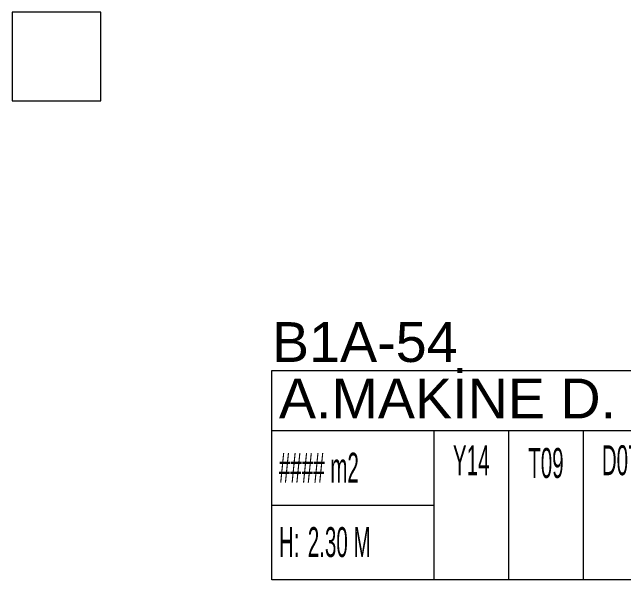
# Model space of a CAD drawing. Header units: metres. Extents: x -17822 to 152406, y -4219 to 19791.
# Drawn here: x 86960 to 87512, y 1967 to 2480 of the extents above; entities that cross this region are included whole.
import ezdxf
from ezdxf.enums import TextEntityAlignment as Align

# ---------------------------------------------------------------- set-up
doc = ezdxf.new("R2010")
doc.units = ezdxf.units.M
doc.header["$LTSCALE"] = 100
doc.header["$MEASUREMENT"] = 0
doc.layers.get('0').update_dxf_attribs({"color": 9, "lineweight": 9})
doc.layers.add('01', color=9, linetype='Continuous', lineweight=9)
doc.layers.add('21_mahal200', color=9, linetype='Continuous', lineweight=9)
doc.styles.add('Arial', font='arial.ttf', dxfattribs={"height": 2.5})
doc.styles.add('MuuM_TEXT-STANDART', font='ARIALN.TTF')

# ---------------------------------------------------------------- blocks, each defined once
blk = doc.blocks.new('p-kolon_80x80')
blk.add_lwpolyline([(-40, -40), (40, -40), (40, 40), (-40, 40)], close=True)
blk = doc.blocks.new('1.Bod.Ara.Sitatik Elk')
at = {"layer": '01'}
blk.add_blockref('p-kolon_80x80', (3000, -6190), dxfattribs=at)
blk = doc.blocks.new('0_roomno2')
blk.add_lwpolyline([(19.375, -10.5), (0, -10.5), (0, 0), (19.375, 0)], close=True)
for points in [[(0, -3), (19.375, -3)], [(8.125, -3), (8.125, -10.5)], [(11.875, -3), (11.875, -10.5)], [(15.625, -3), (15.625, -10.5)], [(0, -6.75), (8.125, -6.75)]]:
    blk.add_lwpolyline(points)
at = {"style": 'MuuM_TEXT-STANDART', "width": 0.6}
blk.add_text('H:', height=1.5, dxfattribs=at).set_placement((0.35, -8.608), align=Align.MIDDLE_LEFT)
at = {"style": 'Arial'}
blk.add_attdef('ODANO', (0, 1.17), '', height=2, dxfattribs=at)
blk.add_attdef('MEKANADI', text='', height=2, dxfattribs=at).set_placement((0.35, -3), align=Align.BOTTOM_LEFT)
at = {"style": 'MuuM_TEXT-STANDART', "width": 0.6}
for tag, p in [('YER01', (10, -4.5)), ('TAVAN01', (13.75, -4.5)), ('DUVAR01', (17.5, -4.5)), ('YER02', (10, -6.75)), ('TAVAN02', (13.75, -6.75)), ('DUVAR02', (17.5, -6.75)), ('YER03', (10, -9)), ('TAVAN03', (13.75, -9)), ('DUVAR03', (17.5, -9))]:
    blk.add_attdef(tag, text='', height=1.5, dxfattribs=at).set_placement(p, align=Align.MIDDLE_CENTER)
for tag, p in [('M2', (0.35, -4.875)), ('TEMIZTAVANYUKSEKLIGI', (1.8, -8.608))]:
    blk.add_attdef(tag, text='', height=1.5, dxfattribs=at).set_placement(p, align=Align.MIDDLE_LEFT)
blk = doc.blocks.new('1.Bod.Ara.Mimari Elk')
at = {"layer": '21_mahal200'}
ref = blk.add_blockref('0_roomno2', (3194.59, -6473.77), dxfattribs=dict(at, xscale=18, yscale=18, zscale=18))
ref.add_attrib('ODANO', 'B1A-54', (3194.59, -6465.99), dxfattribs={"layer": '0', "height": 36, "style": 'Arial'})
ref.add_attrib('MEKANADI', 'A.MAKİNE D.', dxfattribs={"layer": '0', "height": 36, "style": 'Arial'}).set_placement((3200.89, -6527.77), align=Align.BOTTOM_LEFT)
ref.add_attrib('M2', '#### m2', dxfattribs={"layer": '0', "height": 27, "style": 'MuuM_TEXT-STANDART', "width": 0.6}).set_placement((3200.89, -6561.52), align=Align.MIDDLE_LEFT)
ref.add_attrib('TEMIZTAVANYUKSEKLIGI', '2.30 M', dxfattribs={"layer": '0', "height": 27, "style": 'MuuM_TEXT-STANDART', "width": 0.6}).set_placement((3226.99, -6628.71), align=Align.MIDDLE_LEFT)
ref.add_attrib('YER01', 'Y14', dxfattribs={"layer": '0', "height": 27, "style": 'MuuM_TEXT-STANDART', "width": 0.6}).set_placement((3374.59, -6554.77), align=Align.MIDDLE_CENTER)
ref.add_attrib('DUVAR01', 'D07', dxfattribs={"layer": '0', "height": 27, "style": 'MuuM_TEXT-STANDART', "width": 0.6}).set_placement((3509.59, -6554.77), align=Align.MIDDLE_CENTER)
ref.add_attrib('TAVAN02', 'T09', dxfattribs={"layer": '0', "height": 27, "style": 'MuuM_TEXT-STANDART', "width": 0.6}).set_placement((3442.09, -6557.26), align=Align.MIDDLE_CENTER)

msp = doc.modelspace()

# ---------------------------------------------------------------- block references
for name in ['1.Bod.Ara.Mimari Elk', '1.Bod.Ara.Sitatik Elk']:
    msp.add_blockref(name, (84000, 8630))

doc.saveas('drawing.dxf')
